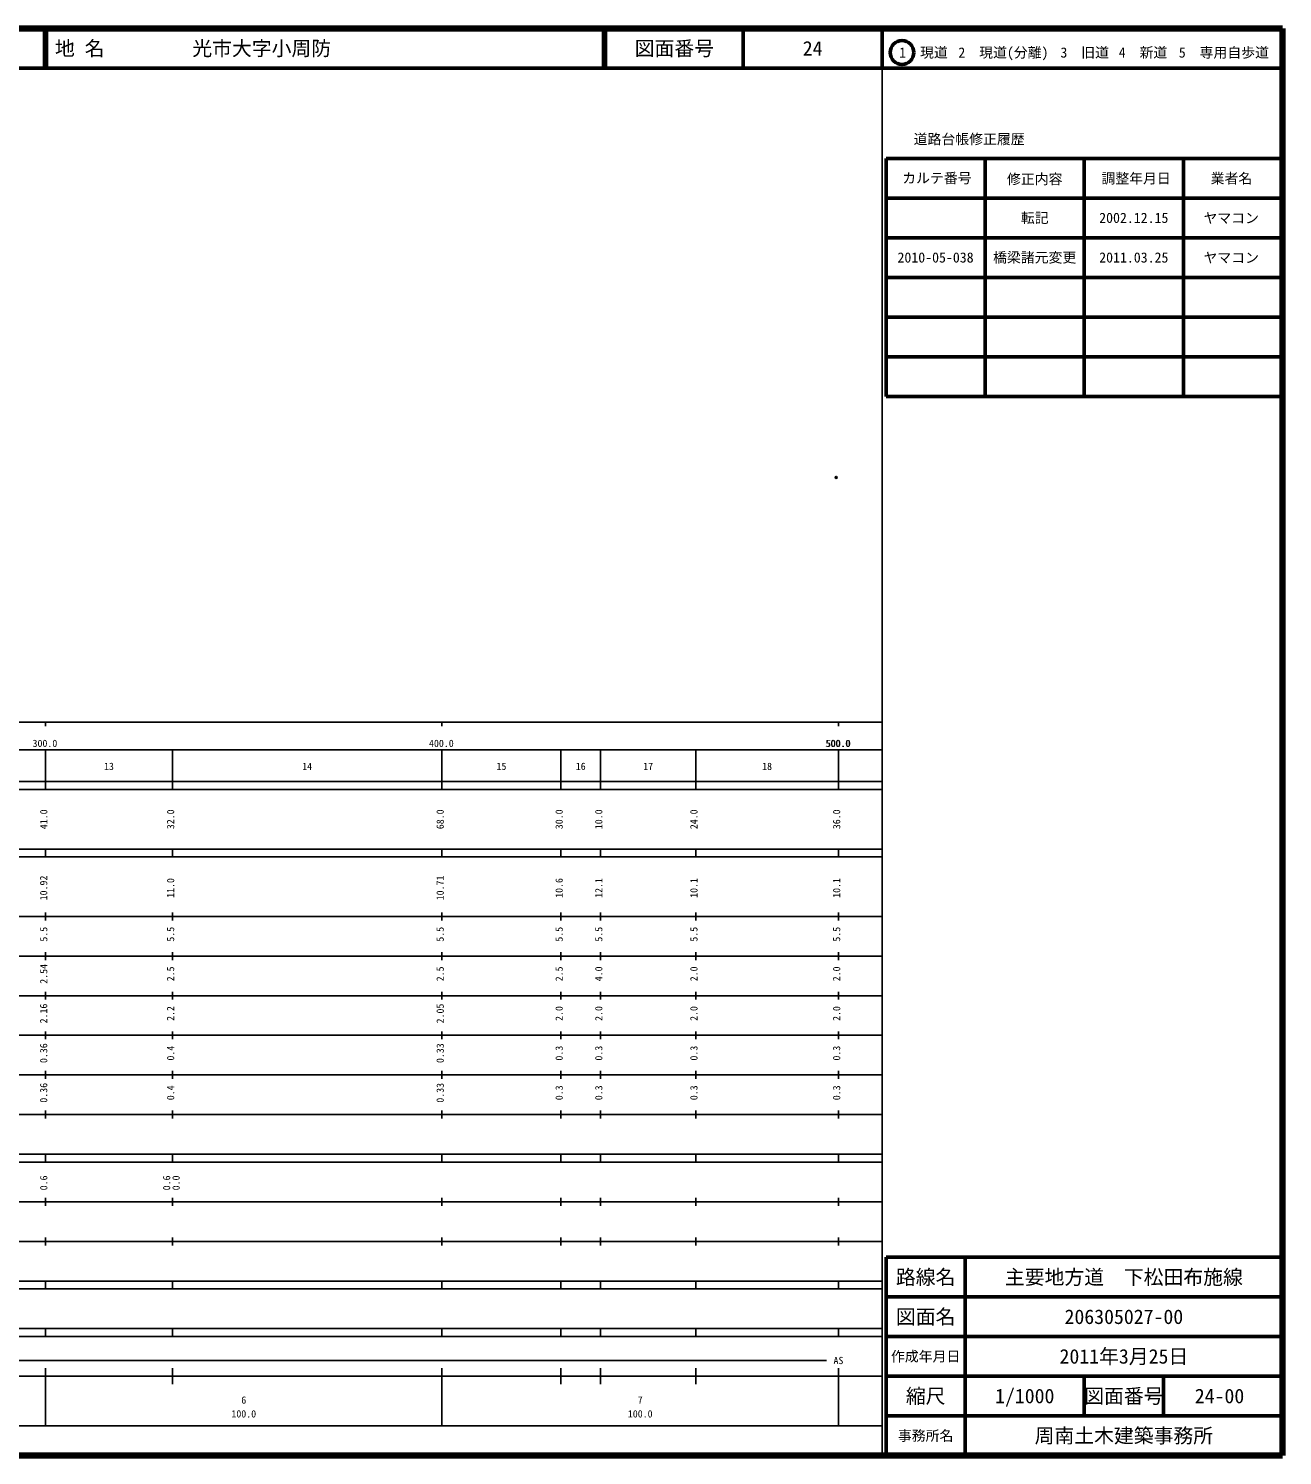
# Model space of a CAD drawing. Units: millimetres on the paper. Extents: x 40 to 680, y 20 to 380.
# Drawn here: x 363.7 to 680, y 20 to 380 of the extents above; entities that cross this region are included whole.
import ezdxf
from ezdxf.enums import TextEntityAlignment as Align

# ---------------------------------------------------------------- set-up
doc = ezdxf.new("R2010")
doc.units = ezdxf.units.MM
doc.header["$PDMODE"] = 32
doc.header["$PDSIZE"] = 0.5
doc.layers.add('M-OTRS', color=6, linetype='Continuous')
doc.layers.add('M-TTL-TXT', color=7, linetype='Continuous')
for name, color, linetype, lineweight in [('M-TTL', 2, 'Continuous', 140), ('M-TTL-BAND', 7, 'Continuous', 25), ('M-TTL-FRAM', 2, 'Continuous', 50), ('M-TTL-LINE', 7, 'Continuous', 50)]:
    doc.layers.add(name, color=color, linetype=linetype, lineweight=lineweight)
doc.styles.add('ＭＳ ゴシック', font='')
doc.styles.get('ＭＳ ゴシック').set_extended_font_data('MS Gothic')

msp = doc.modelspace()

# ---------------------------------------------------------------- linework, layer by layer
at = {"layer": 'M-OTRS'}
msp.add_point((567.439, 266.751), dxfattribs=at)
at = {"layer": 'M-TTL'}
for p, q in [((680, 380), (40, 380)), ((680, 20), (680, 380)), ((40, 20), (680, 20))]:
    msp.add_line(p, q, dxfattribs=at)
at = {"layer": 'M-TTL-BAND'}
for p, q in [((579, 20), (579, 370)), ((40, 205), (579, 205)), ((368, 205), (368, 204)), ((468, 205), (468, 204)), ((568, 205), (568, 204)), ((68, 198), (579, 198)), ((368, 188), (368, 198)), ((400, 188), (400, 198)), ((468, 188), (468, 198)), ((498, 188), (498, 198)), ((508, 188), (508, 198)), ((532, 188), (532, 198)), ((568, 188), (568, 198)), ((40, 190), (579, 190)), ((40, 188), (579, 188)), ((40, 173), (579, 173)), ((368, 171), (368, 173)), ((400, 171), (400, 173)), ((468, 171), (468, 173)), ((498, 171), (498, 173)), ((508, 171), (508, 173)), ((532, 171), (532, 173)), ((568, 171), (568, 173)), ((40, 171), (579, 171)), ((40, 156), (579, 156)), ((368, 155), (368, 157)), ((400, 155), (400, 157)), ((468, 155), (468, 157)), ((498, 155), (498, 157)), ((508, 155), (508, 157)), ((532, 155), (532, 157)), ((568, 155), (568, 157)), ((46, 146), (579, 146)), ((368, 145), (368, 147)), ((400, 145), (400, 147)), ((468, 145), (468, 147)), ((498, 145), (498, 147)), ((508, 145), (508, 147)), ((532, 145), (532, 147)), ((568, 145), (568, 147)), ((368, 135), (368, 137)), ((400, 135), (400, 137)), ((468, 135), (468, 137)), ((498, 135), (498, 137)), ((508, 135), (508, 137)), ((532, 135), (532, 137)), ((568, 135), (568, 137)), ((52, 136), (579, 136)), ((46, 126), (579, 126)), ((368, 125), (368, 127)), ((400, 125), (400, 127)), ((468, 125), (468, 127)), ((498, 125), (498, 127)), ((508, 125), (508, 127)), ((532, 125), (532, 127)), ((568, 125), (568, 127)), ((52, 116), (579, 116)), ((368, 115), (368, 117)), ((400, 115), (400, 117)), ((468, 115), (468, 117)), ((498, 115), (498, 117)), ((508, 115), (508, 117)), ((532, 115), (532, 117)), ((568, 115), (568, 117)), ((46, 106), (579, 106)), ((368, 105), (368, 107)), ((400, 105), (400, 107)), ((468, 105), (468, 107)), ((498, 105), (498, 107)), ((508, 105), (508, 107)), ((532, 105), (532, 107)), ((568, 105), (568, 107)), ((40, 96), (579, 96)), ((40, 94), (579, 94)), ((368, 94), (368, 96)), ((400, 94), (400, 96)), ((468, 94), (468, 96)), ((498, 94), (498, 96)), ((508, 94), (508, 96)), ((532, 94), (532, 96)), ((568, 94), (568, 96)), ((49, 84), (579, 84)), ((368, 83), (368, 85)), ((400, 83), (400, 85)), ((468, 83), (468, 85)), ((498, 83), (498, 85)), ((508, 83), (508, 85)), ((532, 83), (532, 85)), ((568, 83), (568, 85)), ((40, 74), (579, 74)), ((368, 73), (368, 75)), ((400, 73), (400, 75)), ((468, 73), (468, 75)), ((498, 73), (498, 75)), ((508, 73), (508, 75)), ((532, 73), (532, 75)), ((568, 73), (568, 75)), ((40, 64), (579, 64)), ((40, 62), (579, 62)), ((368, 62), (368, 64)), ((400, 62), (400, 64)), ((468, 62), (468, 64)), ((498, 62), (498, 64)), ((508, 62), (508, 64)), ((532, 62), (532, 64)), ((568, 62), (568, 64)), ((40, 52), (579, 52)), ((368, 50), (368, 52)), ((400, 50), (400, 52)), ((468, 50), (468, 52)), ((498, 50), (498, 52)), ((508, 50), (508, 52)), ((532, 50), (532, 52)), ((568, 50), (568, 52)), ((40, 50), (579, 50)), ((71, 44), (565, 44)), ((40, 40), (579, 40)), ((368, 27.5), (368, 42)), ((400, 38), (400, 42)), ((468, 27.5), (468, 42)), ((498, 38), (498, 42)), ((508, 38), (508, 42)), ((532, 38), (532, 42)), ((568, 27.5), (568, 42)), ((68, 27.5), (579, 27.5))]:
    msp.add_line(p, q, dxfattribs=at)
at = {"layer": 'M-TTL-FRAM'}
for p, q in [((580, 347.197), (580, 287.197)), ((580, 347.197), (680, 347.197)), ((580, 287.197), (680, 287.197)), ((680, 70), (580, 70)), ((580, 70), (580, 20))]:
    msp.add_line(p, q, dxfattribs=at)
at = {"layer": 'M-TTL-LINE'}
for p, q in [((367.75, 380), (367.75, 370)), ((368.25, 380), (368.25, 370)), ((508.747, 380), (508.747, 370)), ((509.247, 380), (509.247, 370)), ((543.997, 380), (543.997, 370)), ((579, 380), (579, 370)), ((40, 370), (680, 370)), ((605, 347.197), (605, 287.197)), ((630, 347.197), (630, 287.197)), ((655, 347.197), (655, 287.197)), ((580, 337.197), (680, 337.197)), ((580, 327.197), (680, 327.197)), ((580, 317.197), (680, 317.197)), ((580, 307.197), (680, 307.197)), ((580, 297.197), (680, 297.197)), ((600, 70), (600, 20)), ((680, 60), (580, 60)), ((680, 50), (580, 50)), ((680, 40), (580, 40)), ((630, 40), (630, 30)), ((650, 40), (650, 30)), ((680, 30), (580, 30))]:
    msp.add_line(p, q, dxfattribs=at)
msp.add_circle((584.031, 373.958), 3, dxfattribs=at)

# ---------------------------------------------------------------- texts
at = {"layer": 'M-TTL-BAND', "style": 'ＭＳ ゴシック'}
for s, p in [('300.0', (367.844, 198.195)), ('400.0', (467.844, 198.195)), ('500.0', (567.844, 198.195)), ('500.0', (568, 198.195)), ('13', (384, 192.405)), ('14', (434, 192.405)), ('15', (483, 192.405)), ('16', (503, 192.405)), ('17', (520, 192.405)), ('18', (550, 192.405)), ('AS', (568, 42.5)), ('6', (418, 32.523)), ('7', (518, 32.523)), ('100.0', (418, 29.033)), ('100.0', (518, 29.033))]:
    msp.add_text(s, height=1.833, dxfattribs=at).set_placement(p, align=Align.BOTTOM_CENTER)
for s, p in [('41.0', (369, 180.5)), ('32.0', (401, 180.5)), ('68.0', (469, 180.5)), ('30.0', (499, 180.5)), ('10.0', (509, 180.5)), ('24.0', (533, 180.5)), ('36.0', (569, 180.5)), ('10.92', (368.976, 163.174)), ('10.71', (469, 163.174)), ('11.0', (401, 163.174)), ('10.6', (499, 163.174)), ('12.1', (509, 163.174)), ('10.1', (533, 163.174)), ('10.1', (569, 163.174)), ('5.5', (369, 151.5)), ('5.5', (401, 151.5)), ('5.5', (469, 151.5)), ('5.5', (499, 151.5)), ('5.5', (509, 151.5)), ('5.5', (533, 151.5)), ('5.5', (569, 151.5)), ('2.54', (369, 141.5)), ('2.5', (401, 141.5)), ('2.5', (469, 141.5)), ('2.5', (499, 141.5)), ('4.0', (509, 141.5)), ('2.0', (533, 141.5)), ('2.0', (569, 141.5)), ('2.16', (368.976, 131.5)), ('2.2', (401, 131.5)), ('2.05', (469, 131.5)), ('2.0', (499, 131.5)), ('2.0', (509, 131.5)), ('2.0', (533, 131.5)), ('2.0', (569, 131.5)), ('0.36', (368.976, 121.5)), ('0.4', (401, 121.5)), ('0.33', (469, 121.5)), ('0.3', (499, 121.5)), ('0.3', (509, 121.5)), ('0.3', (533, 121.5)), ('0.3', (569, 121.5)), ('0.36', (368.976, 111.5)), ('0.4', (401, 111.5)), ('0.33', (469, 111.5)), ('0.3', (499, 111.5)), ('0.3', (509, 111.5)), ('0.3', (533, 111.5)), ('0.3', (569, 111.5)), ('0.6', (369, 88.764)), ('0.6', (400, 88.764)), ('0.0', (402.37, 88.764))]:
    msp.add_text(s, height=1.833, rotation=90, dxfattribs=at).set_placement(p, align=Align.BOTTOM_CENTER)
at = {"layer": 'M-TTL-TXT', "style": 'ＭＳ ゴシック'}
for s, p in [('地 名', (370.38, 375)), ('光市大字小周防', (405.024, 375))]:
    msp.add_text(s, height=3.666, dxfattribs=at).set_placement(p, align=Align.MIDDLE_LEFT)
for s, height, p in [('図面番号', 3.666, (526.622, 375)), ('24', 3.666, (561.497, 375)), ('1\u3000現道', 2.566, (589.448, 373.958)), ('2\u3000現道(分離)', 2.566, (609.619, 373.958)), ('3\u3000旧道', 2.566, (630.121, 373.958)), ('4\u3000新道', 2.566, (644.824, 373.958)), ('5\u3000専用自歩道', 2.566, (665.228, 373.958)), ('道路台帳修正履歴', 2.566, (600.968, 352.113)), ('カルテ番号', 2.566, (592.839, 342.277)), ('修正内容', 2.566, (617.509, 342.023)), ('調整年月日', 2.566, (643.089, 342.197)), ('業者名', 2.566, (667.134, 342.197)), ('転記', 2.566, (617.5, 332.245)), ('2002.12.15', 2.566, (642.5, 332.245)), ('ヤマコン', 2.566, (667.077, 332.189)), ('2010-05-038', 2.566, (592.5, 322.245)), ('橋梁諸元変更', 2.566, (617.5, 322.245)), ('2011.03.25', 2.566, (642.5, 322.245)), ('ヤマコン', 2.566, (667.077, 322.189)), ('路線名', 3.666, (590, 65)), ('路線名', 3.666, (590, 65)), ('主要地方道\u3000下松田布施線', 3.666, (640, 65)), ('図面名', 3.666, (590, 55)), ('図面名', 3.666, (590, 55)), ('206305027-00', 3.666, (640, 55)), ('2011年3月25日', 3.666, (640, 45)), ('作成年月日', 2.566, (590, 45)), ('作成年月日', 2.566, (590, 45)), ('縮尺', 3.666, (590, 35)), ('縮尺', 3.666, (590, 35)), ('1/1000', 3.666, (615, 35)), ('図面番号', 3.666, (640, 35)), ('図面番号', 3.666, (640, 35)), ('24-00', 3.666, (664.125, 35)), ('事務所名', 2.566, (590, 25)), ('事務所名', 2.566, (590, 25)), ('周南土木建築事務所', 3.666, (640, 25))]:
    msp.add_text(s, height=height, dxfattribs=at).set_placement(p, align=Align.MIDDLE_CENTER)

doc.saveas('drawing.dxf')
